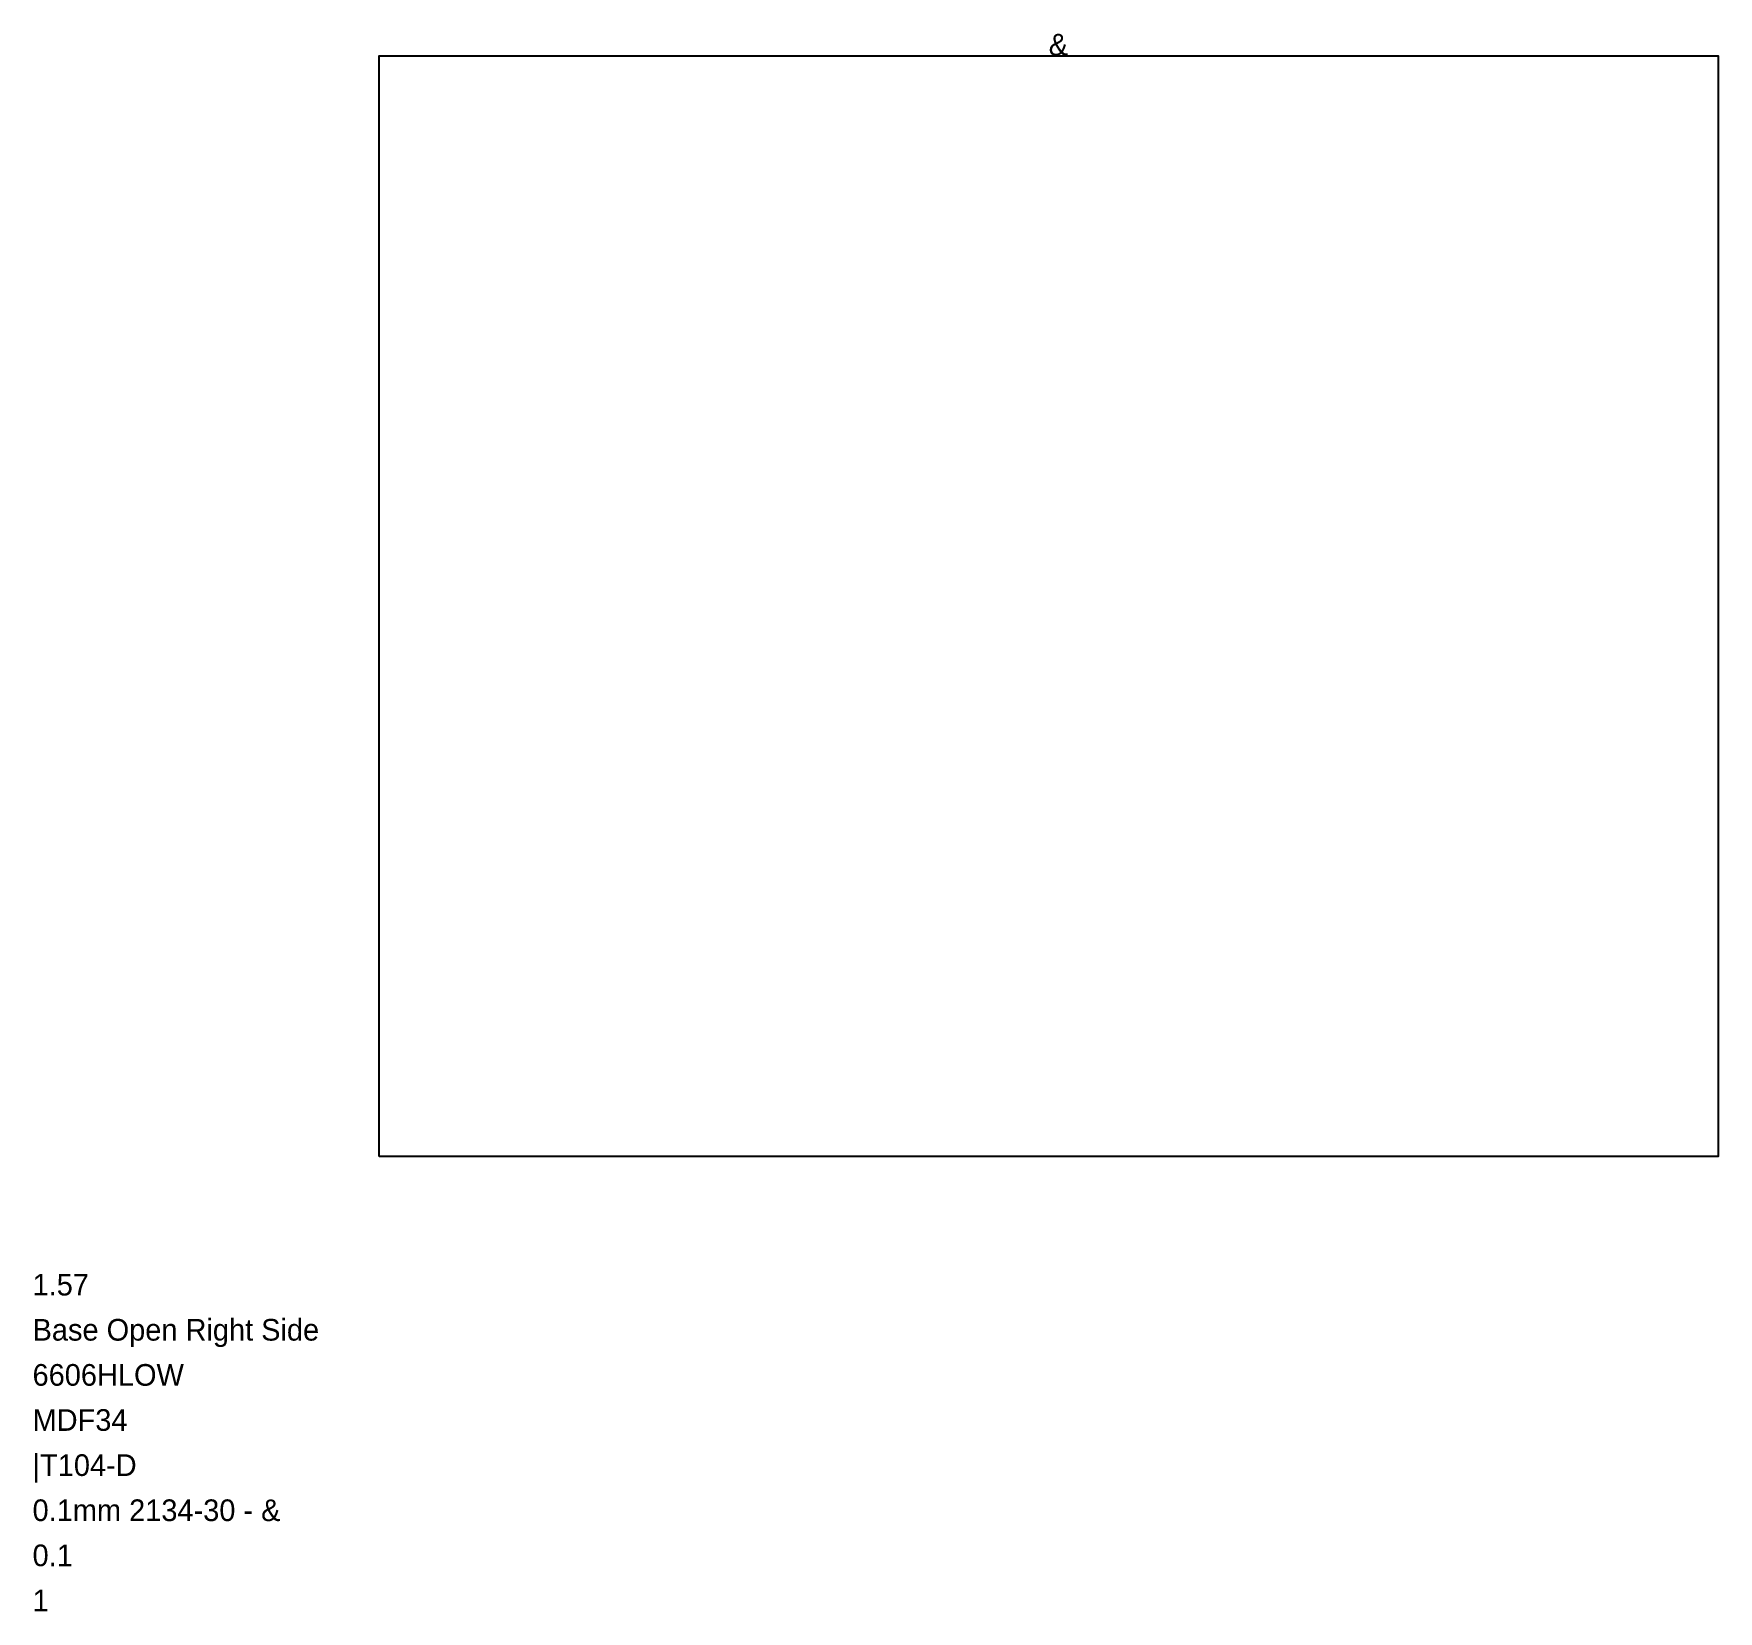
# Model space of a CAD drawing. Header units: metres. Extents: x -191 to 742, y -252 to 622.
import ezdxf

# ---------------------------------------------------------------- set-up
doc = ezdxf.new("R2010")
doc.units = ezdxf.units.M

msp = doc.modelspace()

# ---------------------------------------------------------------- linework, layer by layer
at = {"layer": 'BORDER_Z19P0', "color": 7}
msp.add_lwpolyline([(0, 0), (0, 610), (742, 610), (742, 0)], close=True, dxfattribs=at)

# ---------------------------------------------------------------- texts
at = {"layer": 'BOTTOMEB', "color": 1}
msp.add_text('0.1mm 2134-30 - &', height=12, dxfattribs=at).set_placement((-192, -202))
at = {"layer": 'BOTTOMEBTHICKNESS', "color": 1}
msp.add_text('0.1', height=12, dxfattribs=at).set_placement((-192, -227))
at = {"layer": 'DESCRIPTION', "color": 1}
msp.add_text('Base Open Right Side', height=12, dxfattribs=at).set_placement((-192, -102))
at = {"layer": 'FILENAME', "color": 1}
msp.add_text('6606HLOW', height=12, dxfattribs=at).set_placement((-192, -127))
at = {"layer": 'FORTHSYMBOL', "color": 1}
msp.add_text('&', height=12, dxfattribs=at).set_placement((371, 610.125))
at = {"layer": 'ITEMNUMBER', "color": 1}
msp.add_text('1.57', height=12, dxfattribs=at).set_placement((-192, -77))
at = {"layer": 'MATERIALCODE', "color": 1}
msp.add_text('|T104-D', height=12, dxfattribs=at).set_placement((-192, -177))
at = {"layer": 'MATERIALNAME', "color": 1}
msp.add_text('MDF34', height=12, dxfattribs=at).set_placement((-192, -152))
at = {"layer": 'Qty', "color": 1}
msp.add_text('1', height=12, dxfattribs=at).set_placement((-192, -252))

doc.saveas('drawing.dxf')
